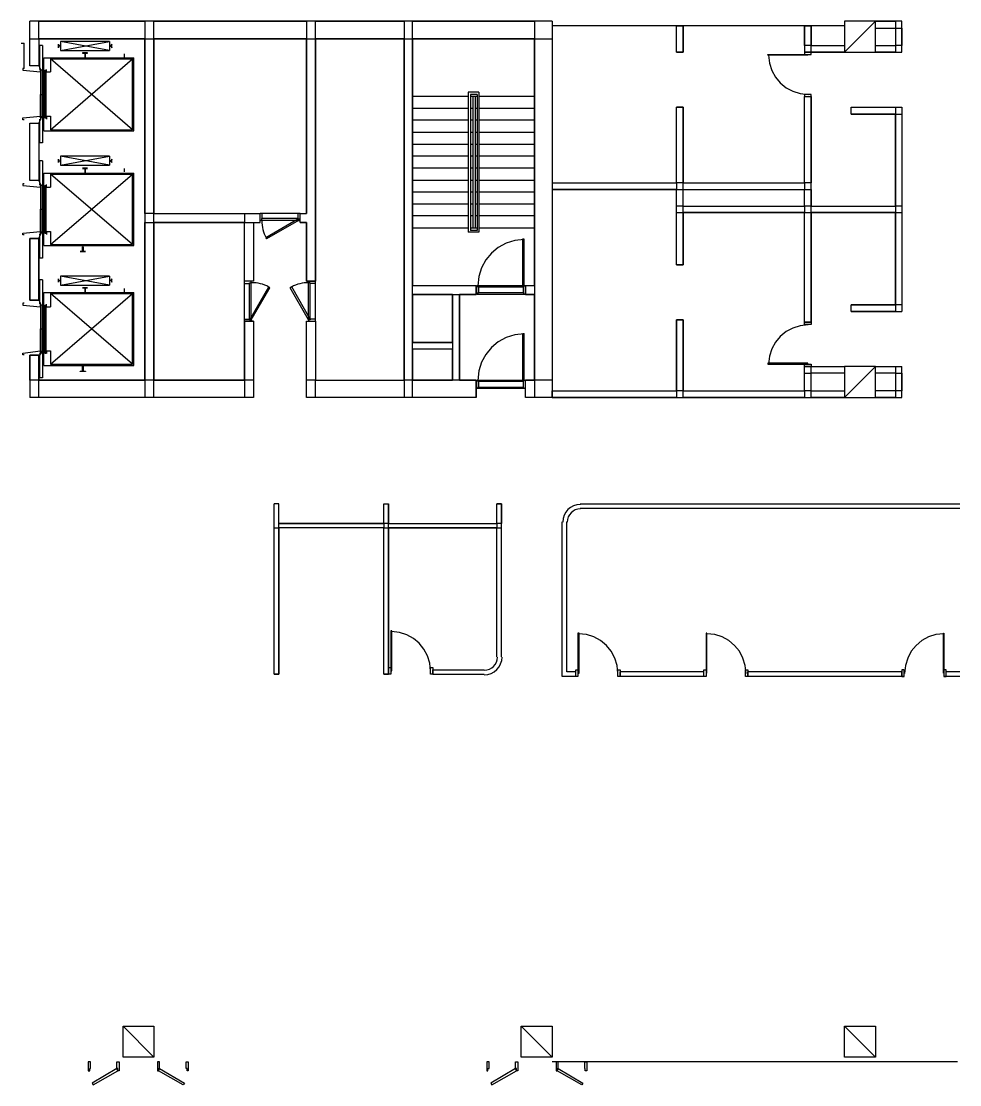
# Model space of a CAD drawing. Header units: millimetres. Extents: x -1062 to 473405, y -148599 to 38948.
# Drawn here: x 238830 to 260016, y -98599 to -74580 of the extents above; entities that cross this region are included whole.
import ezdxf

# ---------------------------------------------------------------- set-up
doc = ezdxf.new("R2010")
doc.units = ezdxf.units.MM
for name, color, linetype in [('COLUMN', 1, 'Continuous'), ('CORE_REF', 8, 'Continuous'), ('DOOR', 3, 'Continuous'), ('WALL', 7, 'Continuous'), ('WINDOW', 4, 'Continuous')]:
    doc.layers.add(name, color=color, linetype=linetype)

msp = doc.modelspace()

# ---------------------------------------------------------------- linework, layer by layer
at = {"layer": 'COLUMN'}
for p, q in [((257413.4, -75279), (258111.6, -74580.5)), ((258111.6, -74580.5), (257413.4, -74580.5)), ((257413.4, -74580.5), (257413.4, -75279)), ((258111.6, -75279), (258111.6, -74580.5)), ((257413.4, -75279), (258111.6, -75279)), ((257413.4, -83077.6), (258111.6, -82379.1)), ((258111.6, -82379.1), (257413.4, -82379.1)), ((257413.4, -82379.1), (257413.4, -83077.6)), ((258111.6, -83077.6), (258111.6, -82379.1)), ((257413.4, -83077.6), (258111.6, -83077.6)), ((241826.2, -97976.3), (241128, -97277.7)), ((241128, -97277.7), (241826.2, -97277.7)), ((241128, -97976.3), (241128, -97277.7)), ((241826.2, -97277.7), (241826.2, -97976.3)), ((250813, -97976.3), (250114.8, -97277.7)), ((250114.8, -97277.7), (250813, -97277.7)), ((250114.8, -97976.3), (250114.8, -97277.7)), ((250813, -97277.7), (250813, -97976.3)), ((258111.6, -97976.3), (257413.4, -97277.7)), ((257413.4, -97277.7), (258111.6, -97277.7)), ((257413.4, -97976.3), (257413.4, -97277.7)), ((258111.6, -97277.7), (258111.6, -97976.3)), ((241826.2, -97976.3), (241128, -97976.3)), ((250813, -97976.3), (250114.8, -97976.3)), ((258111.6, -97976.3), (257413.4, -97976.3))]:
    msp.add_line(p, q, dxfattribs=at)
at = {"layer": 'CORE_REF'}
for p, q in [((239312.9, -75126.6), (239224, -75126.6)), ((239249.4, -75634.7), (239249.4, -75126.6)), ((239312.9, -75126.6), (239312.9, -77323.9)), ((239668.3, -75177.4), (239668.3, -75101.2)), ((239668.3, -75101.2), (239668.3, -75126.6)), ((239668.3, -75126.6), (239693.7, -75126.6)), ((239693.7, -75139.3), (239668.3, -75139.3)), ((239668.3, -75139.3), (239668.3, -75177.4)), ((239693.7, -75126.6), (239719.1, -75126.6)), ((239719.1, -75139.3), (239693.7, -75139.3)), ((239719.1, -75240.9), (240823.4, -75037.7)), ((240823.4, -75037.7), (239719.1, -75037.7)), ((239719.1, -75037.7), (239719.1, -75240.9)), ((240823.4, -75240.9), (239719.1, -75037.7)), ((239719.1, -75126.6), (239719.1, -75139.3)), ((240823.4, -75037.7), (240823.4, -75240.9)), ((240848.8, -75126.6), (240823.4, -75126.6)), ((240823.4, -75126.6), (240823.4, -75139.3)), ((240823.4, -75139.3), (240848.8, -75139.3)), ((240861.5, -75126.6), (240848.8, -75126.6)), ((240848.8, -75139.3), (240861.5, -75139.3)), ((240874.2, -75101.2), (240861.5, -75126.6)), ((240861.5, -75139.3), (240874.2, -75177.4)), ((240874.2, -75177.4), (240874.2, -75101.2)), ((239338.3, -75406.1), (241369.2, -75406.1)), ((239338.3, -77057.2), (239338.3, -75406.1)), ((239719.1, -75240.9), (240823.4, -75240.9)), ((240328.3, -75291.7), (240214.1, -75291.7)), ((240214.1, -75291.7), (240214.1, -75304.4)), ((240214.1, -75304.4), (240264.9, -75304.4)), ((240264.9, -75304.4), (240264.9, -75342.5)), ((240264.9, -75342.5), (240264.9, -75406.1)), ((240264.9, -75406.1), (240277.6, -75406.1)), ((240277.6, -75342.5), (240277.6, -75304.4)), ((240277.6, -75304.4), (240328.3, -75304.4)), ((240277.6, -75406.1), (240277.6, -75342.5)), ((240328.3, -75304.4), (240328.3, -75291.7)), ((241153.4, -75317.1), (241153.4, -75393.3)), ((241369.2, -77057.2), (241369.2, -75406.1)), ((238894, -75647.4), (238868.6, -75647.4)), ((238868.6, -75647.4), (238868.6, -75685.5)), ((239224, -75583.9), (239262.1, -75660.1)), ((239490.6, -75431.5), (241343.8, -75431.5)), ((239490.6, -75431.5), (239490.6, -75723.6)), ((239490.6, -77031.8), (241343.8, -75431.5)), ((241343.8, -77031.8), (239490.6, -75431.5)), ((241343.8, -77031.8), (241343.8, -75431.5)), ((238868.6, -75685.5), (239262.1, -75723.6)), ((239262.1, -75660.1), (239236.7, -75660.1)), ((239262.1, -75723.6), (239262.1, -75660.1)), ((239262.1, -75685.5), (239262.1, -76231.6)), ((239300.2, -75685.5), (239262.1, -75685.5)), ((239300.2, -75685.5), (239300.2, -76231.6)), ((239363.7, -76231.6), (239363.7, -75685.5)), ((239363.7, -75685.5), (239389, -75685.5)), ((239389, -76231.6), (239389, -75685.5)), ((239401.7, -75723.6), (239401.7, -75672.8)), ((239401.7, -75723.6), (239490.6, -75723.6)), ((239262.1, -76765.1), (239262.1, -76231.6)), ((239262.1, -76231.6), (239300.2, -76231.6)), ((239300.2, -76765.1), (239300.2, -76231.6)), ((239363.7, -76765.1), (239363.7, -76231.6)), ((239363.7, -76231.6), (239389, -76231.6)), ((239389, -76765.1), (239389, -76231.6)), ((248921.7, -76282.4), (247665, -76282.4)), ((249162.8, -76180.8), (248921.7, -76180.8)), ((248921.7, -76180.8), (248921.7, -79343.5)), ((249124.8, -76231.6), (248972.4, -76231.6)), ((248972.4, -76231.6), (248972.4, -79305.3)), ((249124.8, -76282.4), (248972.4, -76282.4)), ((249023.2, -76282.4), (249023.2, -79254.5)), ((249074, -76282.4), (249074, -79254.5)), ((249124.8, -76282.4), (249112.1, -76282.4)), ((249124.8, -76231.6), (249124.8, -79305.3)), ((249162.8, -76180.8), (249162.8, -79343.5)), ((250419.5, -76282.4), (249162.8, -76282.4)), ((248921.7, -76549.2), (247665, -76549.2)), ((249023.2, -76549.2), (248972.4, -76549.2)), ((249124.8, -76549.2), (249074, -76549.2)), ((250419.5, -76549.2), (249162.8, -76549.2)), ((238868.6, -76765.1), (239262.1, -76727)), ((238868.6, -76803.2), (238868.6, -76765.1)), ((238894, -76803.2), (238868.6, -76803.2)), ((239224, -76879.4), (239262.1, -76803.2)), ((239262.1, -76803.2), (239236.7, -76803.2)), ((239249.4, -77323.9), (239249.4, -76815.9)), ((239262.1, -76727), (239262.1, -76803.2)), ((239300.2, -76765.1), (239262.1, -76765.1)), ((239363.7, -76765.1), (239389, -76765.1)), ((239401.7, -76727), (239401.7, -76790.5)), ((239401.7, -76727), (239490.6, -76727)), ((239490.6, -76727), (239490.6, -77031.8)), ((248921.7, -76815.9), (247665, -76815.9)), ((249023.2, -76815.9), (248972.4, -76815.9)), ((249124.8, -76815.9), (249074, -76815.9)), ((250419.5, -76815.9), (249162.8, -76815.9)), ((239338.3, -77057.2), (241369.2, -77057.2)), ((239490.6, -77031.8), (241343.8, -77031.8)), ((248921.7, -77095.3), (247665, -77095.3)), ((249023.2, -77095.3), (248972.4, -77095.3)), ((249124.8, -77095.3), (249074, -77095.3)), ((250419.5, -77095.3), (249162.8, -77095.3)), ((239312.9, -77323.9), (239224, -77323.9)), ((248921.7, -77362.1), (247665, -77362.1)), ((249023.2, -77362.1), (248972.4, -77362.1)), ((249124.8, -77362.1), (249074, -77362.1)), ((250419.5, -77362.1), (249162.8, -77362.1)), ((239312.9, -77730.4), (239224, -77730.4)), ((239249.4, -78238.4), (239249.4, -77730.4)), ((239312.9, -77730.4), (239312.9, -79927.7)), ((239668.3, -77768.5), (239668.3, -77692.3)), ((239668.3, -77692.3), (239668.3, -77730.4)), ((239668.3, -77730.4), (239693.7, -77730.4)), ((239693.7, -77743.1), (239668.3, -77743.1)), ((239668.3, -77743.1), (239668.3, -77768.5)), ((239693.7, -77730.4), (239719.1, -77730.4)), ((239719.1, -77743.1), (239693.7, -77743.1)), ((239719.1, -77832), (240823.4, -77628.8)), ((240823.4, -77628.8), (239719.1, -77628.8)), ((239719.1, -77628.8), (239719.1, -77832)), ((240823.4, -77832), (239719.1, -77628.8)), ((239719.1, -77730.4), (239719.1, -77743.1)), ((240823.4, -77628.8), (240823.4, -77832)), ((240848.8, -77730.4), (240823.4, -77730.4)), ((240823.4, -77730.4), (240823.4, -77743.1)), ((240823.4, -77743.1), (240848.8, -77743.1)), ((240861.5, -77730.4), (240848.8, -77730.4)), ((240848.8, -77743.1), (240861.5, -77743.1)), ((240874.2, -77692.3), (240861.5, -77730.4)), ((240861.5, -77743.1), (240874.2, -77768.5)), ((240874.2, -77768.5), (240874.2, -77692.3)), ((248921.7, -77628.8), (247665, -77628.8)), ((249023.2, -77628.8), (248972.4, -77628.8)), ((249124.8, -77628.8), (249074, -77628.8)), ((250419.5, -77628.8), (249162.8, -77628.8)), ((239338.3, -78009.8), (241369.2, -78009.8)), ((239338.3, -79648.3), (239338.3, -78009.8)), ((239490.6, -78035.2), (241343.8, -78035.2)), ((239490.6, -78035.2), (239490.6, -78327.3)), ((239490.6, -79622.9), (241343.8, -78035.2)), ((241343.8, -79622.9), (239490.6, -78035.2)), ((239719.1, -77832), (240823.4, -77832)), ((240328.3, -77895.5), (240214.1, -77895.5)), ((240214.1, -77908.2), (240264.9, -77908.2)), ((240264.9, -77908.2), (240264.9, -77946.3)), ((240264.9, -77946.3), (240264.9, -78009.8)), ((240264.9, -78009.8), (240277.6, -78009.8)), ((240277.6, -77946.3), (240277.6, -77908.2)), ((240277.6, -77908.2), (240328.3, -77908.2)), ((240277.6, -78009.8), (240277.6, -77946.3)), ((241153.4, -77908.2), (241153.4, -77984.4)), ((241343.8, -79622.9), (241343.8, -78035.2)), ((241369.2, -79648.3), (241369.2, -78009.8)), ((248921.7, -77895.5), (247665, -77895.5)), ((249023.2, -77895.5), (248972.4, -77895.5)), ((249124.8, -77895.5), (249074, -77895.5)), ((250419.5, -77895.5), (249162.8, -77895.5)), ((238894, -78251.1), (238868.6, -78251.1)), ((238868.6, -78251.1), (238868.6, -78289.2)), ((238868.6, -78289.2), (239262.1, -78327.3)), ((239224, -78174.9), (239262.1, -78263.8)), ((239262.1, -78263.8), (239236.7, -78263.8)), ((239262.1, -78327.3), (239262.1, -78263.8)), ((239262.1, -78289.2), (239262.1, -78822.7)), ((239300.2, -78289.2), (239262.1, -78289.2)), ((239300.2, -78289.2), (239300.2, -78822.7)), ((239363.7, -78822.7), (239363.7, -78289.2)), ((239363.7, -78289.2), (239389, -78289.2)), ((239389, -78822.7), (239389, -78289.2)), ((239401.7, -78327.3), (239401.7, -78263.8)), ((248921.7, -78174.9), (247665, -78174.9)), ((249023.2, -78174.9), (248972.4, -78174.9)), ((249124.8, -78174.9), (249074, -78174.9)), ((250419.5, -78174.9), (249162.8, -78174.9)), ((239401.7, -78327.3), (239490.6, -78327.3)), ((248921.7, -78441.7), (247665, -78441.7)), ((249023.2, -78441.7), (248972.4, -78441.7)), ((249124.8, -78441.7), (249074, -78441.7)), ((250419.5, -78441.7), (249162.8, -78441.7)), ((248921.7, -78708.4), (247665, -78708.4)), ((249023.2, -78708.4), (248972.4, -78708.4)), ((249124.8, -78708.4), (249074, -78708.4)), ((250419.5, -78708.4), (249162.8, -78708.4)), ((239262.1, -79368.9), (239262.1, -78822.7)), ((239262.1, -78822.7), (239300.2, -78822.7)), ((239300.2, -79368.9), (239300.2, -78822.7)), ((239389, -78822.7), (239363.7, -78822.7)), ((239363.7, -79368.9), (239363.7, -78835.4)), ((239389, -78835.4), (239363.7, -78835.4)), ((239389, -79368.9), (239389, -78835.4)), ((248921.7, -78975.1), (247665, -78975.1)), ((249023.2, -78975.1), (248972.4, -78975.1)), ((249124.8, -78975.1), (249074, -78975.1)), ((250419.5, -78975.1), (249162.8, -78975.1)), ((248921.7, -79254.5), (247665, -79254.5)), ((249023.2, -79254.5), (248972.4, -79254.5)), ((249124.8, -79254.5), (249023.2, -79254.5)), ((249124.8, -79254.5), (249112.1, -79254.5)), ((250419.5, -79254.5), (249162.8, -79254.5)), ((238868.6, -79368.9), (239262.1, -79330.8)), ((238868.6, -79407), (238868.6, -79368.9)), ((238894, -79407), (238868.6, -79407)), ((239224, -79483.2), (239262.1, -79394.3)), ((239262.1, -79394.3), (239236.7, -79394.3)), ((239249.4, -79927.7), (239249.4, -79419.7)), ((239262.1, -79330.8), (239262.1, -79394.3)), ((239300.2, -79368.9), (239262.1, -79368.9)), ((239363.7, -79368.9), (239389, -79368.9)), ((239401.7, -79330.8), (239401.7, -79394.3)), ((239401.7, -79330.8), (239490.6, -79330.8)), ((239490.6, -79330.8), (239490.6, -79622.9)), ((249162.8, -79343.5), (248921.7, -79343.5)), ((249124.8, -79305.3), (248972.4, -79305.3)), ((239338.3, -79648.3), (241369.2, -79648.3)), ((239490.6, -79622.9), (241343.8, -79622.9)), ((240214.1, -79737.2), (240214.1, -79673.7)), ((240214.1, -79673.7), (240226.8, -79673.7)), ((240214.1, -79775.3), (240214.1, -79737.2)), ((240226.8, -79673.7), (240226.8, -79737.2)), ((240226.8, -79737.2), (240226.8, -79775.3)), ((239312.9, -79927.7), (239224, -79927.7)), ((240163.3, -79775.3), (240214.1, -79775.3)), ((240277.6, -79788), (240163.3, -79788)), ((240226.8, -79775.3), (240277.6, -79775.3)), ((239312.9, -80423.1), (239224, -80423.1)), ((239249.4, -80943.8), (239249.4, -80423.1)), ((239312.9, -80423.1), (239312.9, -82633.1)), ((239668.3, -80473.9), (239668.3, -80397.7)), ((239668.3, -80397.7), (239668.3, -80423.1)), ((239668.3, -80423.1), (239668.3, -80435.8)), ((239668.3, -80435.8), (239693.7, -80435.8)), ((239668.3, -80435.8), (239668.3, -80473.9)), ((239693.7, -80435.8), (239719.1, -80435.8)), ((239719.1, -80537.4), (240823.4, -80334.2)), ((240823.4, -80334.2), (239719.1, -80334.2)), ((239719.1, -80334.2), (239719.1, -80537.4)), ((240823.4, -80537.4), (239719.1, -80334.2)), ((240823.4, -80334.2), (240823.4, -80537.4)), ((240848.8, -80435.8), (240823.4, -80435.8)), ((240861.5, -80435.8), (240848.8, -80435.8)), ((240874.2, -80397.7), (240861.5, -80423.1)), ((240861.5, -80423.1), (240861.5, -80435.8)), ((240861.5, -80435.8), (240874.2, -80473.9)), ((240874.2, -80473.9), (240874.2, -80397.7)), ((239719.1, -80537.4), (240823.4, -80537.4)), ((240214.1, -80600.9), (240264.9, -80600.9)), ((240328.3, -80600.9), (240214.1, -80600.9)), ((240264.9, -80600.9), (240264.9, -80613.6)), ((240264.9, -80613.6), (240264.9, -80639)), ((240264.9, -80639), (240264.9, -80651.7)), ((240264.9, -80651.7), (240264.9, -80702.5)), ((240277.6, -80613.6), (240277.6, -80600.9)), ((240277.6, -80600.9), (240328.3, -80600.9)), ((240277.6, -80639), (240277.6, -80613.6)), ((240277.6, -80651.7), (240277.6, -80639)), ((240277.6, -80702.5), (240277.6, -80651.7)), ((241153.4, -80613.6), (241153.4, -80689.8)), ((239224, -80880.3), (239262.1, -80956.5)), ((239338.3, -80702.5), (241369.2, -80702.5)), ((239338.3, -82353.7), (239338.3, -80702.5)), ((239490.6, -80727.9), (241343.8, -80727.9)), ((239490.6, -80727.9), (239490.6, -81032.7)), ((239490.6, -82328.3), (241343.8, -80727.9)), ((241343.8, -82328.3), (239490.6, -80727.9)), ((240264.9, -80702.5), (240264.9, -80715.2)), ((240264.9, -80715.2), (240277.6, -80715.2)), ((240277.6, -80715.2), (240277.6, -80702.5)), ((241343.8, -82328.3), (241343.8, -80727.9)), ((241369.2, -82353.7), (241369.2, -80702.5)), ((238894, -80943.8), (238868.6, -80943.8)), ((238868.6, -80943.8), (238868.6, -80994.6)), ((238868.6, -80994.6), (239262.1, -81032.7)), ((239262.1, -80956.5), (239236.7, -80956.5)), ((239262.1, -81032.7), (239262.1, -80956.5)), ((239262.1, -80994.6), (239262.1, -81528.1)), ((239300.2, -80994.6), (239262.1, -80994.6)), ((239300.2, -80994.6), (239300.2, -81528.1)), ((239363.7, -81528.1), (239363.7, -80994.6)), ((239363.7, -80994.6), (239389, -80994.6)), ((239389, -81528.1), (239389, -80994.6)), ((239401.7, -81032.7), (239401.7, -80969.2)), ((239401.7, -81032.7), (239490.6, -81032.7)), ((239262.1, -82074.2), (239262.1, -81528.1)), ((239262.1, -81528.1), (239300.2, -81528.1)), ((239300.2, -82074.2), (239300.2, -81528.1)), ((239363.7, -82074.2), (239363.7, -81528.1)), ((239363.7, -81528.1), (239389, -81528.1)), ((239389, -82074.2), (239389, -81528.1)), ((238868.6, -82074.2), (239262.1, -82023.4)), ((238868.6, -82112.3), (238868.6, -82074.2)), ((238894, -82112.3), (238868.6, -82112.3)), ((239224, -82175.8), (239262.1, -82099.6)), ((239262.1, -82099.6), (239236.7, -82099.6)), ((239249.4, -82633.1), (239249.4, -82125)), ((239262.1, -82023.4), (239262.1, -82099.6)), ((239300.2, -82074.2), (239262.1, -82074.2)), ((239363.7, -82074.2), (239389, -82074.2)), ((239401.7, -82023.4), (239401.7, -82086.9)), ((239401.7, -82023.4), (239490.6, -82023.4)), ((239490.6, -82023.4), (239490.6, -82328.3)), ((239338.3, -82353.7), (241369.2, -82353.7)), ((239490.6, -82328.3), (241343.8, -82328.3)), ((240214.1, -82442.6), (240214.1, -82379.1)), ((240214.1, -82379.1), (240226.8, -82379.1)), ((240226.8, -82379.1), (240226.8, -82442.6)), ((240163.3, -82480.7), (240214.1, -82480.7)), ((240163.3, -82493.4), (240163.3, -82480.7)), ((240277.6, -82493.4), (240163.3, -82493.4)), ((240214.1, -82468), (240214.1, -82442.6)), ((240214.1, -82480.7), (240214.1, -82468)), ((240226.8, -82442.6), (240226.8, -82468)), ((240226.8, -82468), (240226.8, -82480.7)), ((240226.8, -82480.7), (240277.6, -82480.7)), ((240277.6, -82480.7), (240277.6, -82493.4)), ((239312.9, -82633.1), (239224, -82633.1))]:
    msp.add_line(p, q, dxfattribs=at)
at = {"layer": 'DOOR'}
for p, q in [((255687.2, -75342.5), (255687.2, -75329.8)), ((255687.2, -75329.8), (256588.4, -75329.8)), ((256588.4, -75342.5), (255687.2, -75342.5)), ((255699.9, -75346.1), (255719.8, -75525)), ((256664.5, -75279), (256512.2, -75279)), ((256512.2, -75279), (256512.2, -75329.8)), ((256512.2, -75329.8), (256664.5, -75329.8)), ((256588.4, -75329.8), (256588.4, -75342.5)), ((256664.5, -75329.8), (256664.5, -75279)), ((255719.8, -75525), (255773, -75691.4)), ((255773, -75691.4), (255856.1, -75841.9)), ((255856.1, -75841.9), (255965.4, -75972.8)), ((255965.4, -75972.8), (256097.5, -76080.8)), ((256097.5, -76080.8), (256248.8, -76162.3)), ((256248.8, -76162.3), (256415.7, -76213.7)), ((256415.7, -76213.7), (256594.7, -76231.6)), ((256664.5, -76231.6), (256512.2, -76231.6)), ((256512.2, -76231.6), (256512.2, -76282.4)), ((256664.5, -76282.4), (256664.5, -76231.6)), ((244225.2, -79076.7), (244225.2, -78924.3)), ((244263.2, -78924.3), (244225.2, -78924.3)), ((245075.6, -78924.3), (244263.2, -78924.3)), ((244263.2, -78924.3), (244263.2, -79038.6)), ((245126.4, -78924.3), (245075.6, -78924.3)), ((245075.6, -78924.3), (245075.6, -79038.6)), ((245126.4, -79076.7), (245126.4, -78924.3)), ((244250.6, -79076.7), (244225.2, -79076.7)), ((244263.2, -79038.6), (244250.6, -79038.6)), ((244250.6, -79038.6), (244250.6, -79076.7)), ((245075.6, -79038.6), (244250.6, -79038.6)), ((245088.3, -79076.7), (244250.6, -79076.7)), ((244263.6, -79084.3), (244263.7, -79135.3)), ((244263.7, -79135.3), (244267.3, -79186)), ((244267.3, -79186), (244274.3, -79236.1)), ((244274.3, -79236.1), (244284.7, -79285.7)), ((245075.6, -79051.3), (244352.1, -79470.5)), ((245088.3, -79076.7), (244364.8, -79495.9)), ((245075.6, -79038.6), (245088.3, -79038.6)), ((245088.3, -79076.7), (245075.6, -79051.3)), ((245088.3, -79038.6), (245088.3, -79076.7)), ((245088.3, -79076.7), (245126.4, -79076.7)), ((244284.7, -79285.7), (244298.4, -79334.4)), ((244298.4, -79334.4), (244315.4, -79382.1)), ((244315.4, -79382.1), (244335.7, -79428.6)), ((244335.7, -79428.6), (244359.2, -79473.8)), ((244352.1, -79470.5), (244364.8, -79495.9)), ((250152.9, -80550.1), (250152.9, -79495.9)), ((250152.9, -79495.9), (250178.3, -79495.9)), ((250178.3, -79495.9), (250178.3, -80550.1)), ((249599.1, -79687.5), (249444.2, -79815.5)), ((249777, -79590.9), (249599.1, -79687.5)), ((249973.6, -79529.9), (249777, -79590.9)), ((250184.6, -79508.6), (249973.6, -79529.9)), ((249316.3, -79970.6), (249219.7, -80148.6)), ((249444.2, -79815.5), (249316.3, -79970.6)), ((249219.7, -80148.6), (249158.7, -80345.2)), ((244022.1, -80448.5), (243869.8, -80448.5)), ((243869.8, -80499.3), (243869.8, -80448.5)), ((244022.1, -80486.6), (244022.1, -80448.5)), ((245316.8, -80486.6), (245316.8, -80448.5)), ((245316.8, -80448.5), (245469.1, -80448.5)), ((245469.1, -80499.3), (245469.1, -80448.5)), ((249158.7, -80345.2), (249137.5, -80556.4)), ((243869.8, -81312.2), (243869.8, -80499.3)), ((243869.8, -80499.3), (243984, -80499.3)), ((243984, -80499.3), (243984, -80486.6)), ((243984, -80486.6), (244022.1, -80486.6)), ((243984, -81312.2), (243984, -80486.6)), ((243996.7, -81312.2), (244415.6, -80575.5)), ((244022.1, -81324.9), (244022.1, -80486.6)), ((244022.1, -81324.9), (244441, -80600.9)), ((244080.6, -80487.1), (244029.7, -80487)), ((244131.2, -80490.6), (244080.6, -80487.1)), ((244181.4, -80497.6), (244131.2, -80490.6)), ((244230.9, -80508), (244181.4, -80497.6)), ((244279.6, -80521.7), (244230.9, -80508)), ((244327.2, -80538.8), (244279.6, -80521.7)), ((244373.8, -80559.1), (244327.2, -80538.8)), ((244418.9, -80582.6), (244373.8, -80559.1)), ((244415.6, -80575.5), (244441, -80600.9)), ((244936, -80575.5), (244897.9, -80600.9)), ((245316.8, -81324.9), (244897.9, -80600.9)), ((244977.8, -80559.1), (244932.6, -80582.6)), ((245354.9, -81312.2), (244936, -80575.5)), ((245024.3, -80538.8), (244977.8, -80559.1)), ((245072, -80521.7), (245024.3, -80538.8)), ((245120.7, -80508), (245072, -80521.7)), ((245170.2, -80497.6), (245120.7, -80508)), ((245220.3, -80490.6), (245170.2, -80497.6)), ((245271, -80487.1), (245220.3, -80490.6)), ((245321.9, -80487), (245271, -80487.1)), ((245354.9, -80486.6), (245316.8, -80486.6)), ((245316.8, -81324.9), (245316.8, -80486.6)), ((245354.9, -80499.3), (245354.9, -80486.6)), ((245354.9, -81312.2), (245354.9, -80486.6)), ((245469.1, -80499.3), (245354.9, -80499.3)), ((245469.1, -81312.2), (245469.1, -80499.3)), ((249112.1, -80753.3), (249112.1, -80550.1)), ((249112.1, -80550.1), (249137.5, -80550.1)), ((249137.5, -80550.1), (249137.5, -80575.5)), ((249137.5, -80550.1), (250152.9, -80550.1)), ((249137.5, -80575.5), (249150.1, -80575.5)), ((249150.1, -80575.5), (249150.1, -80715.2)), ((249150.1, -80575.5), (250165.6, -80575.5)), ((250178.3, -80550.1), (250152.9, -80550.1)), ((250165.6, -80715.2), (250165.6, -80575.5)), ((250165.6, -80575.5), (250178.3, -80575.5)), ((250178.3, -80575.5), (250178.3, -80550.1)), ((250178.3, -80550.1), (250203.7, -80550.1)), ((250203.7, -80550.1), (250203.7, -80753.3)), ((249137.5, -80753.3), (249112.1, -80753.3)), ((249137.5, -80715.2), (249137.5, -80753.3)), ((249150.1, -80715.2), (249137.5, -80715.2)), ((250178.3, -80753.3), (249137.5, -80753.3)), ((250165.6, -80715.2), (249150.1, -80715.2)), ((250178.3, -80715.2), (250165.6, -80715.2)), ((250178.3, -80753.3), (250178.3, -80715.2)), ((250203.7, -80753.3), (250178.3, -80753.3)), ((243869.8, -81350.3), (243869.8, -81312.2)), ((243869.8, -81312.2), (243984, -81312.2)), ((244022.1, -81350.3), (243869.8, -81350.3)), ((243984, -81312.2), (243984, -81324.9)), ((243984, -81324.9), (244022.1, -81324.9)), ((244022.1, -81324.9), (243996.7, -81312.2)), ((244022.1, -81324.9), (244022.1, -81350.3)), ((245316.8, -81324.9), (245354.9, -81312.2)), ((245354.9, -81324.9), (245316.8, -81324.9)), ((245316.8, -81324.9), (245316.8, -81350.3)), ((245316.8, -81350.3), (245469.1, -81350.3)), ((245469.1, -81312.2), (245354.9, -81312.2)), ((245354.9, -81312.2), (245354.9, -81324.9)), ((245469.1, -81350.3), (245469.1, -81312.2)), ((256512.2, -81426.5), (256512.2, -81375.7)), ((256664.5, -81375.7), (256664.5, -81426.5)), ((250184.6, -81642.4), (249973.6, -81663.7)), ((250152.9, -82683.9), (250152.9, -81629.7)), ((250152.9, -81629.7), (250178.3, -81629.7)), ((250178.3, -81629.7), (250178.3, -82683.9)), ((256097.5, -81590), (255965.4, -81698)), ((256248.8, -81508.5), (256097.5, -81590)), ((256415.7, -81457.1), (256248.8, -81508.5)), ((256594.7, -81439.2), (256415.7, -81457.1)), ((256664.5, -81426.5), (256512.2, -81426.5)), ((249599.1, -81821.3), (249444.2, -81949.3)), ((249777, -81724.7), (249599.1, -81821.3)), ((249973.6, -81663.7), (249777, -81724.7)), ((255856.1, -81828.9), (255773, -81979.4)), ((255965.4, -81698), (255856.1, -81828.9)), ((249316.3, -82104.4), (249219.7, -82282.4)), ((249444.2, -81949.3), (249316.3, -82104.4)), ((255773, -81979.4), (255719.8, -82145.8)), ((249219.7, -82282.4), (249158.7, -82479.1)), ((256588.4, -82302.9), (255687.2, -82302.9)), ((255687.2, -82302.9), (255687.2, -82328.3)), ((255687.2, -82328.3), (256588.4, -82328.3)), ((255719.8, -82145.8), (255699.9, -82324.7)), ((256512.2, -82379.1), (256512.2, -82328.3)), ((256512.2, -82328.3), (256664.5, -82328.3)), ((256664.5, -82379.1), (256512.2, -82379.1)), ((256588.4, -82328.3), (256588.4, -82302.9)), ((256664.5, -82328.3), (256664.5, -82379.1)), ((249158.7, -82479.1), (249137.5, -82690.2)), ((249112.1, -82874.4), (249112.1, -82683.9)), ((249112.1, -82683.9), (249137.5, -82683.9)), ((249137.5, -82683.9), (249137.5, -82709.3)), ((249137.5, -82683.9), (250152.9, -82683.9)), ((249137.5, -82709.3), (249150.1, -82709.3)), ((249137.5, -82849), (249137.5, -82874.4)), ((249150.1, -82849), (249137.5, -82849)), ((249150.1, -82709.3), (249150.1, -82849)), ((249150.1, -82709.3), (250165.6, -82709.3)), ((250165.6, -82849), (249150.1, -82849)), ((250178.3, -82683.9), (250152.9, -82683.9)), ((250165.6, -82849), (250165.6, -82709.3)), ((250165.6, -82709.3), (250178.3, -82709.3)), ((250178.3, -82849), (250165.6, -82849)), ((250178.3, -82709.3), (250178.3, -82683.9)), ((250178.3, -82683.9), (250203.7, -82683.9)), ((250178.3, -82874.4), (250178.3, -82849)), ((250203.7, -82683.9), (250203.7, -82874.4)), ((249137.5, -82874.4), (249112.1, -82874.4)), ((250178.3, -82874.4), (249137.5, -82874.4)), ((250203.7, -82874.4), (250178.3, -82874.4)), ((247195.4, -88348.7), (247170, -88348.7)), ((247170, -88348.7), (247170, -89250.5)), ((247365, -88381.3), (247186.2, -88361.4)), ((247195.4, -89250.5), (247195.4, -88348.7)), ((247531.4, -88434.6), (247365, -88381.3)), ((247681.7, -88517.7), (247531.4, -88434.6)), ((247812.6, -88627.1), (247681.7, -88517.7)), ((251422.2, -88399.5), (251396.8, -88399.5)), ((251396.8, -88399.5), (251396.8, -89301.3)), ((251591.9, -88432.1), (251413.1, -88412.2)), ((251422.2, -89301.3), (251422.2, -88399.5)), ((251758.2, -88485.4), (251591.9, -88432.1)), ((251908.6, -88568.5), (251758.2, -88485.4)), ((252039.4, -88677.9), (251908.6, -88568.5)), ((254303.6, -88399.5), (254290.9, -88399.5)), ((254290.9, -88399.5), (254290.9, -89301.3)), ((254303.6, -89301.3), (254303.6, -88399.5)), ((254485.9, -88432.1), (254307.1, -88412.2)), ((254652.3, -88485.4), (254485.9, -88432.1)), ((254802.6, -88568.5), (254652.3, -88485.4)), ((254933.5, -88677.9), (254802.6, -88568.5)), ((259161.1, -88568.5), (259030.2, -88677.9)), ((259311.5, -88485.4), (259161.1, -88568.5)), ((259477.8, -88432.1), (259311.5, -88485.4)), ((259656.6, -88412.2), (259477.8, -88432.1)), ((259647.4, -89301.3), (259647.4, -88399.5)), ((259647.4, -88399.5), (259660.1, -88399.5)), ((259660.1, -88399.5), (259660.1, -89301.3)), ((247920.5, -88759.3), (247812.6, -88627.1)), ((248001.9, -88910.7), (247920.5, -88759.3)), ((252147.3, -88810.1), (252039.4, -88677.9)), ((252228.7, -88961.5), (252147.3, -88810.1)), ((255041.4, -88810.1), (254933.5, -88677.9)), ((255122.8, -88961.5), (255041.4, -88810.1)), ((258922.3, -88810.1), (258840.9, -88961.5)), ((259030.2, -88677.9), (258922.3, -88810.1)), ((248053.3, -89077.7), (248001.9, -88910.7)), ((248071.2, -89256.8), (248053.3, -89077.7)), ((252280.1, -89128.5), (252228.7, -88961.5)), ((255174.2, -89128.5), (255122.8, -88961.5)), ((258840.9, -88961.5), (258789.5, -89128.5)), ((247119.2, -89326.7), (247119.2, -89174.3)), ((247119.2, -89174.3), (247170, -89174.3)), ((247170, -89326.7), (247119.2, -89326.7)), ((247170, -89174.3), (247170, -89326.7)), ((247170, -89250.5), (247195.4, -89250.5)), ((248071.2, -89326.7), (248071.2, -89174.3)), ((248071.2, -89174.3), (248122, -89174.3)), ((248122, -89326.7), (248071.2, -89326.7)), ((248122, -89174.3), (248122, -89326.7)), ((251346.1, -89377.5), (251346.1, -89225.1)), ((251346.1, -89225.1), (251396.8, -89225.1)), ((251396.8, -89225.1), (251396.8, -89377.5)), ((251396.8, -89301.3), (251422.2, -89301.3)), ((252298.1, -89307.6), (252280.1, -89128.5)), ((252298.1, -89377.5), (252298.1, -89225.1)), ((252298.1, -89225.1), (252348.8, -89225.1)), ((252348.8, -89225.1), (252348.8, -89377.5)), ((254240.1, -89377.5), (254240.1, -89225.1)), ((254240.1, -89225.1), (254290.9, -89225.1)), ((254290.9, -89225.1), (254290.9, -89377.5)), ((254290.9, -89301.3), (254303.6, -89301.3)), ((255192.1, -89307.6), (255174.2, -89128.5)), ((255179.4, -89377.5), (255179.4, -89225.1)), ((255179.4, -89225.1), (255230.2, -89225.1)), ((255230.2, -89225.1), (255230.2, -89377.5)), ((258758.9, -89225.1), (258708.1, -89225.1)), ((258708.1, -89225.1), (258708.1, -89377.5)), ((258758.9, -89377.5), (258758.9, -89225.1)), ((258789.5, -89128.5), (258771.6, -89307.6)), ((259660.1, -89301.3), (259647.4, -89301.3)), ((259710.9, -89225.1), (259660.1, -89225.1)), ((259660.1, -89225.1), (259660.1, -89377.5)), ((259710.9, -89377.5), (259710.9, -89225.1)), ((251396.8, -89377.5), (251346.1, -89377.5)), ((252348.8, -89377.5), (252298.1, -89377.5)), ((254290.9, -89377.5), (254240.1, -89377.5)), ((255230.2, -89377.5), (255179.4, -89377.5)), ((258708.1, -89377.5), (258758.9, -89377.5)), ((259660.1, -89377.5), (259710.9, -89377.5))]:
    msp.add_line(p, q, dxfattribs=at)
at = {"layer": 'WALL'}
for p, q in [((250813, -74580.5), (239020.9, -74580.5)), ((239020.9, -75583.9), (239020.9, -74580.5)), ((250813, -74580.5), (250813, -83077.6)), ((257413.4, -74682.1), (250813, -74682.1)), ((253618.2, -75279), (253618.2, -74682.1)), ((253770.5, -75279), (253770.5, -74682.1)), ((256512.2, -74682.1), (256512.2, -75279)), ((256664.5, -75126.6), (256664.5, -74682.1)), ((258708.1, -74580.5), (258111.6, -74580.5)), ((258708.1, -75279), (258708.1, -74580.5)), ((258111.6, -74732.9), (258568.5, -74732.9)), ((258568.5, -74732.9), (258568.5, -75126.6)), ((238830.5, -75075.8), (238894, -75075.8)), ((238894, -75647.4), (238894, -75075.8)), ((239224, -74974.2), (241623.1, -74974.2)), ((239224, -74974.2), (239224, -75583.9)), ((241623.1, -74974.2), (241623.1, -82683.9)), ((241826.2, -74974.2), (245266, -74974.2)), ((241826.2, -78924.3), (241826.2, -74974.2)), ((245266, -74974.2), (245266, -78924.3)), ((245469.1, -74974.2), (247474.6, -74974.2)), ((245469.1, -80448.5), (245469.1, -74974.2)), ((247474.6, -74974.2), (247474.6, -82683.9)), ((247665, -74974.2), (250419.5, -74974.2)), ((247665, -80550.1), (247665, -74974.2)), ((250419.5, -74974.2), (250419.5, -82683.9)), ((256664.5, -75126.6), (257413.4, -75126.6)), ((258111.6, -75126.6), (258568.5, -75126.6)), ((253618.2, -75279), (253770.5, -75279)), ((256512.2, -75279), (257413.4, -75279)), ((258111.6, -75279), (258708.1, -75279)), ((239224, -75583.9), (239020.9, -75583.9)), ((256512.2, -78225.7), (256512.2, -76282.4)), ((256512.2, -76282.4), (256664.5, -76282.4)), ((256664.5, -78759.2), (256664.5, -76282.4)), ((253618.2, -78225.7), (253618.2, -76523.8)), ((253770.5, -76523.8), (253618.2, -76523.8)), ((253770.5, -78225.7), (253770.5, -76523.8)), ((257565.8, -76523.8), (258708.1, -76523.8)), ((257565.8, -76676.2), (257565.8, -76523.8)), ((258708.1, -76523.8), (258708.1, -81134.3)), ((257565.8, -76676.2), (258568.5, -76676.2)), ((258568.5, -76676.2), (258568.5, -78759.2)), ((239020.9, -78174.9), (239020.9, -76879.4)), ((239020.9, -76879.4), (239224, -76879.4)), ((239224, -76879.4), (239224, -78174.9)), ((239224, -78174.9), (239020.9, -78174.9)), ((250813, -78225.7), (253618.2, -78225.7)), ((253770.5, -78225.7), (256512.2, -78225.7)), ((250813, -78378.2), (253618.2, -78378.2)), ((253618.2, -80080.1), (253618.2, -78378.2)), ((253770.5, -78759.2), (253770.5, -78378.2)), ((253770.5, -78378.2), (256512.2, -78378.2)), ((256512.2, -78759.2), (256512.2, -78378.2)), ((253770.5, -78759.2), (256512.2, -78759.2)), ((256664.5, -78759.2), (258568.5, -78759.2)), ((241826.2, -78924.3), (244225.2, -78924.3)), ((244225.2, -79127.5), (244225.2, -78924.3)), ((245126.4, -78924.3), (245266, -78924.3)), ((245126.4, -79127.5), (245126.4, -78924.3)), ((253770.5, -80080.1), (253770.5, -78898.9)), ((253770.5, -78898.9), (256512.2, -78898.9)), ((256512.2, -81375.7), (256512.2, -78898.9)), ((256664.5, -78898.9), (258568.5, -78898.9)), ((256664.5, -81375.7), (256664.5, -78898.9)), ((258568.5, -78898.9), (258568.5, -80981.9)), ((241826.2, -82683.9), (241826.2, -79127.5)), ((241826.2, -79127.5), (243869.8, -79127.5)), ((243869.8, -80448.5), (243869.8, -79127.5)), ((244072.9, -79127.5), (244225.2, -79127.5)), ((244072.9, -79127.5), (244072.9, -80448.5)), ((245126.4, -79127.5), (245266, -79127.5)), ((245266, -79127.5), (245266, -80448.5)), ((239224, -79483.2), (239020.9, -79483.2)), ((239020.9, -79483.2), (239020.9, -80880.3)), ((239224, -80880.3), (239224, -79483.2)), ((253618.2, -80080.1), (253770.5, -80080.1)), ((244072.9, -80448.5), (243869.8, -80448.5)), ((245266, -80448.5), (245469.1, -80448.5)), ((247665, -82683.9), (247665, -80550.1)), ((247665, -80550.1), (249099.4, -80550.1)), ((249099.4, -80753.3), (249099.4, -80550.1)), ((250216.4, -80550.1), (250419.5, -80550.1)), ((250216.4, -80550.1), (250216.4, -80753.3)), ((250419.5, -80550.1), (250419.5, -82683.9)), ((239020.9, -80880.3), (239224, -80880.3)), ((247665, -80753.3), (249099.4, -80753.3)), ((248566.3, -80753.3), (248566.3, -82683.9)), ((248718.6, -80753.3), (248718.6, -82683.9)), ((250216.4, -80753.3), (250419.5, -80753.3)), ((258568.5, -80981.9), (257565.8, -80981.9)), ((257565.8, -81134.3), (257565.8, -80981.9)), ((257565.8, -81134.3), (258708.1, -81134.3)), ((244072.9, -81350.3), (243869.8, -81350.3)), ((243869.8, -81350.3), (243869.8, -82683.9)), ((244072.9, -81350.3), (244072.9, -83077.6)), ((245266, -83077.6), (245266, -81350.3)), ((245266, -81350.3), (245469.1, -81350.3)), ((245469.1, -81350.3), (245469.1, -82683.9)), ((253770.5, -81324.9), (253618.2, -81324.9)), ((253618.2, -81324.9), (253618.2, -82925.2)), ((253770.5, -82925.2), (253770.5, -81324.9)), ((256512.2, -81375.7), (256664.5, -81375.7)), ((248566.3, -81832.9), (247665, -81832.9)), ((239224, -82125), (239020.9, -82125)), ((239020.9, -82125), (239020.9, -83077.6)), ((239224, -82683.9), (239224, -82125)), ((248566.3, -81985.3), (247665, -81985.3)), ((256512.2, -82925.2), (256512.2, -82379.1)), ((256512.2, -82379.1), (257413.4, -82379.1)), ((258111.6, -82379.1), (258708.1, -82379.1)), ((258708.1, -83077.6), (258708.1, -82379.1)), ((256664.5, -82925.2), (256664.5, -82531.5)), ((257413.4, -82531.5), (256664.5, -82531.5)), ((258568.5, -82531.5), (258111.6, -82531.5)), ((258568.5, -82531.5), (258568.5, -82925.2)), ((241623.1, -82683.9), (239224, -82683.9)), ((241521.5, -82683.9), (241623.1, -82683.9)), ((243869.8, -82683.9), (241826.2, -82683.9)), ((245469.1, -82683.9), (247474.6, -82683.9)), ((249099.4, -82683.9), (247665, -82683.9)), ((249099.4, -83077.6), (249099.4, -82683.9)), ((250419.5, -82683.9), (250216.4, -82683.9)), ((250216.4, -83077.6), (250216.4, -82683.9)), ((244072.9, -83077.6), (239020.9, -83077.6)), ((249099.4, -83077.6), (245266, -83077.6)), ((250813, -83077.6), (250216.4, -83077.6)), ((250813, -82925.2), (253618.2, -82925.2)), ((250813, -83077.6), (257413.4, -83077.6)), ((253770.5, -82925.2), (256512.2, -82925.2)), ((256664.5, -82925.2), (257413.4, -82925.2)), ((258568.5, -82925.2), (258111.6, -82925.2)), ((258111.6, -83077.6), (258708.1, -83077.6)), ((244542.5, -89326.7), (244542.5, -85478.2)), ((244644, -85478.2), (244542.5, -85478.2)), ((244644, -85922.7), (244644, -85478.2)), ((247017.7, -85922.7), (247017.7, -85478.2)), ((247017.7, -85478.2), (247119.2, -85478.2)), ((247119.2, -85922.7), (247119.2, -85478.2)), ((249569, -85922.7), (249569, -85478.2)), ((249670.6, -85478.2), (249569, -85478.2)), ((249670.6, -86024.3), (249670.6, -85478.2)), ((247017.7, -85922.7), (244644, -85922.7)), ((247119.2, -85922.7), (249569, -85922.7)), ((244644, -89326.7), (244644, -86024.3)), ((247017.7, -86024.3), (244644, -86024.3)), ((247017.7, -89326.7), (247017.7, -86024.3)), ((247119.2, -89326.7), (247119.2, -86024.3)), ((247119.2, -86024.3), (249670.6, -86024.3)), ((244542.5, -89326.7), (244644, -89326.7)), ((247017.7, -89326.7), (247119.2, -89326.7))]:
    msp.add_line(p, q, dxfattribs=at)
for points in [[(241623.1, -74580.5), (241623.1, -74974.2), (239224, -74974.2), (239224, -74580.5), (241623.1, -74580.5)], [(245266, -74974.2), (241826.2, -74974.2), (241826.2, -74580.5), (245266, -74580.5), (245266, -74974.2)], [(247474.6, -74974.2), (245469.1, -74974.2), (245469.1, -74580.5), (247474.6, -74580.5), (247474.6, -74974.2)], [(250419.5, -74974.2), (247665, -74974.2), (247665, -74580.5), (250419.5, -74580.5), (250419.5, -74974.2)], [(253620, -75279), (253618.2, -75279), (253618.2, -74682.1), (253620, -74682.1), (253620, -74680), (253770, -74680), (253770, -74682.1), (253770.5, -74682.1), (253770.5, -75279), (253770, -75279), (253770, -75280), (253620, -75280), (253620, -75279)], [(256664.5, -75126.6), (256512.2, -75126.6), (256512.2, -74682.1), (256664.5, -74682.1), (256664.5, -75126.6)], [(258111.6, -74580.5), (258568.5, -74580.5), (258568.5, -74732.9), (258708.1, -74732.9), (258708.1, -75126.6), (258568.5, -75126.6), (258568.5, -75279), (258111.6, -75279), (258111.6, -75126.6), (258111.6, -74732.9), (258111.6, -74580.5)], [(239224, -74974.2), (239224, -75583.9), (239020.9, -75583.9), (239020.9, -74974.2), (239224, -74974.2)], [(241826.2, -74974.2), (241826.2, -78924.3), (241623.1, -78924.3), (241623.1, -74974.2), (241826.2, -74974.2)], [(245126.4, -78924.3), (245266, -78924.3), (245266, -74974.2), (245469.1, -74974.2), (245469.1, -78924.3), (245469.1, -79127.5), (245469.1, -80448.5), (245266, -80448.5), (245266, -79127.5), (245126.4, -79127.5), (245126.4, -78924.3)], [(247474.6, -80550.1), (247474.6, -74974.2), (247665, -74974.2), (247665, -80550), (249100, -80550), (249100, -80755), (248720, -80755), (248720, -82683.9), (249099.4, -82683.9), (249099.4, -83077.6), (247665, -83077.6), (247665, -82683.9), (247474.6, -82683.9), (247474.6, -80550.1)], [(250215, -80550), (250419.5, -80550), (250419.5, -74974.2), (250813, -74974.2), (250813, -78225.7), (253618.2, -78225.7), (253618.2, -78378.2), (250813, -78378.2), (250813, -80550.1), (250813, -82683.9), (250419.5, -82683.9), (250419.5, -80755), (250215, -80755), (250215, -80550)], [(257413.4, -75126.6), (257413.4, -75279), (256664.5, -75279), (256664.5, -75126.6), (257413.4, -75126.6)], [(256664.5, -76282.4), (256664.5, -78225.7), (256512.2, -78225.7), (256512.2, -76282.4), (256664.5, -76282.4)], [(253770.5, -78225.7), (253618.2, -78225.7), (253618.2, -76523.8), (253770.5, -76523.8), (253770.5, -78225.7)], [(258568.5, -76523.8), (258568.5, -76676.2), (257565.8, -76676.2), (257565.8, -76523.8), (258568.5, -76523.8)], [(258708.1, -78759.2), (258568.5, -78759.2), (258568.5, -76676.2), (258708.1, -76676.2), (258708.1, -78759.2)], [(239225, -76880), (239225, -78175), (239020, -78175), (239020, -76880), (239020.9, -76880), (239020.9, -76879.4), (239224, -76879.4), (239224, -76880), (239225, -76880)], [(253770.5, -78378.2), (253770.5, -78225.7), (256512.2, -78225.7), (256512.2, -78378.2), (256664.5, -78378.2), (256664.5, -78759.2), (256512.2, -78759.2), (256512.2, -78898.9), (253770.5, -78898.9), (253770.5, -78760), (253770, -78760), (253770, -78759.2), (253618.2, -78759.2), (253618.2, -78378.2), (253770.5, -78378.2)], [(258568.5, -78759.2), (258568.5, -78898.9), (256664.5, -78898.9), (256664.5, -78759.2), (258568.5, -78759.2)], [(243869.8, -78924.3), (243869.8, -79127.5), (241826.2, -79127.5), (241826.2, -78924.3), (243869.8, -78924.3)], [(253770.5, -80080.1), (253618.2, -80080.1), (253618.2, -78898.9), (253770.5, -78898.9), (253770.5, -80080.1)], [(256664.5, -78898.9), (256664.5, -81375.7), (256512.2, -81375.7), (256512.2, -78898.9), (256664.5, -78898.9)], [(258708.1, -78898.9), (258708.1, -80981.9), (258568.5, -80981.9), (258568.5, -78898.9), (258708.1, -78898.9)], [(241826.2, -79127.5), (241826.2, -82683.9), (241623.1, -82683.9), (241623.1, -79127.5), (241826.2, -79127.5)], [(244072.9, -80448.5), (243869.8, -80448.5), (243869.8, -79127.5), (244072.9, -79127.5), (244072.9, -80448.5)], [(239020, -80880), (239020, -79485), (239020.9, -79485), (239020.9, -79483.2), (239224, -79483.2), (239224, -79485), (239225, -79485), (239225, -80880), (239224, -80880), (239224, -80880.3), (239020.9, -80880.3), (239020.9, -80880), (239020, -80880)], [(247665, -80755), (247665, -81832.9), (248565, -81832.9), (248565, -80755), (247665, -80755)], [(258568.5, -81134.3), (257565.8, -81134.3), (257565.8, -80981.9), (258568.5, -80981.9), (258568.5, -81134.3)], [(244072.9, -81350.3), (244072.9, -82683.9), (243869.8, -82683.9), (243869.8, -81350.3), (244072.9, -81350.3)], [(245469.1, -82683.9), (245266, -82683.9), (245266, -81350.3), (245469.1, -81350.3), (245469.1, -82683.9)], [(253770.5, -81324.9), (253770.5, -82925.2), (253618.2, -82925.2), (253618.2, -81324.9), (253770.5, -81324.9)], [(239224, -82125), (239224, -82683.9), (239020.9, -82683.9), (239020.9, -82125), (239224, -82125)], [(248565, -82683.9), (248565, -81985.3), (247665, -81985.3), (247665, -82683.9), (248565, -82683.9)], [(256512.2, -82531.5), (256664.5, -82531.5), (256664.5, -82379.1), (257413.4, -82379.1), (257413.4, -82531.5), (257413.4, -82925.2), (257413.4, -83077.6), (256664.5, -83077.6), (256664.5, -82925.2), (256512.2, -82925.2), (256512.2, -82531.5)], [(258111.6, -82379.1), (258568.5, -82379.1), (258568.5, -82531.5), (258708.1, -82531.5), (258708.1, -82925.2), (258568.5, -82925.2), (258568.5, -83077.6), (258111.6, -83077.6), (258111.6, -82925.2), (258111.6, -82531.5), (258111.6, -82379.1)], [(241623.1, -83077.6), (239224, -83077.6), (239224, -82683.9), (241623.1, -82683.9), (241623.1, -83077.6)], [(243869.8, -83077.6), (241826.2, -83077.6), (241826.2, -82683.9), (243869.8, -82683.9), (243869.8, -83077.6)], [(245469.1, -83077.6), (245469.1, -82683.9), (247474.6, -82683.9), (247474.6, -83077.6), (245469.1, -83077.6)], [(250419.5, -83077.6), (250216.4, -83077.6), (250216.4, -82683.9), (250419.5, -82683.9), (250419.5, -83077.6)], [(253618.2, -82925.2), (253618.2, -83077.6), (250813, -83077.6), (250813, -82925.2), (253618.2, -82925.2)], [(256512.2, -82925.2), (256512.2, -83077.6), (253770.5, -83077.6), (253770.5, -82925.2), (256512.2, -82925.2)], [(247119.2, -85922.7), (247017.7, -85922.7), (247017.7, -85478.2), (247119.2, -85478.2), (247119.2, -85922.7)], [(249670.6, -85478.2), (249670.6, -85922.7), (249569, -85922.7), (249569, -85478.2), (249670.6, -85478.2)], [(244644, -85922.7), (247017.7, -85922.7), (247017.7, -86024.3), (244644, -86024.3), (244644, -85922.7)], [(249569, -86024.3), (247119.2, -86024.3), (247119.2, -85922.7), (249569, -85922.7), (249569, -86024.3)], [(244542.5, -86024.3), (244644, -86024.3), (244644, -89326.7), (244542.5, -89326.7), (244542.5, -86024.3)], [(247017.7, -86024.3), (247119.2, -86024.3), (247119.2, -89326.7), (247017.7, -89326.7), (247017.7, -86024.3)]]:
    msp.add_lwpolyline(points, close=True, dxfattribs=at)
at = {"layer": 'WINDOW'}
for p, q in [((251373.4, -85499), (251298.3, -85522.3)), ((251454, -85490.9), (251373.4, -85499)), ((251447.6, -85478.2), (260015.5, -85478.2)), ((251085.5, -85735.2), (251062.2, -85810.3)), ((251122.4, -85667.3), (251085.5, -85735.2)), ((251171.2, -85608.1), (251122.4, -85667.3)), ((251230.4, -85559.2), (251171.2, -85608.1)), ((251206.6, -85724.1), (251179.1, -85774.8)), ((251243, -85679.9), (251206.6, -85724.1)), ((251298.3, -85522.3), (251230.4, -85559.2)), ((251287.2, -85643.5), (251243, -85679.9)), ((251337.9, -85615.9), (251287.2, -85643.5)), ((251393.8, -85598.6), (251337.9, -85615.9)), ((251454, -85592.5), (251393.8, -85598.6)), ((251447.6, -85579.8), (260015.5, -85579.8)), ((251041.4, -89377.5), (251041.4, -85884.6)), ((251062.2, -85810.3), (251054.1, -85891)), ((251143, -89275.9), (251143, -85884.6)), ((251161.7, -85830.8), (251155.7, -85891)), ((251179.1, -85774.8), (251161.7, -85830.8)), ((249569, -88932.9), (249569, -86024.3)), ((249670.6, -88932.9), (249670.6, -86024.3)), ((249494.3, -89150.3), (249530.8, -89106.2)), ((249530.8, -89106.2), (249558.3, -89055.5)), ((249558.3, -89055.5), (249575.7, -88999.4)), ((249575.7, -88999.4), (249581.7, -88939.3)), ((249615, -89163), (249651.8, -89095)), ((249651.8, -89095), (249675.1, -89019.9)), ((249675.1, -89019.9), (249683.3, -88939.3)), ((248122, -89225.1), (249277.1, -89225.1)), ((248122, -89326.7), (248122, -89225.1)), ((248122, -89326.7), (249277.1, -89326.7)), ((249283.4, -89237.8), (249343.5, -89231.7)), ((249283.4, -89339.4), (249364, -89331.2)), ((249343.5, -89231.7), (249399.5, -89214.3)), ((249364, -89331.2), (249439.1, -89307.9)), ((249399.5, -89214.3), (249450.2, -89186.8)), ((249439.1, -89307.9), (249507, -89271)), ((249450.2, -89186.8), (249494.3, -89150.3)), ((249507, -89271), (249566.1, -89222.2)), ((249566.1, -89222.2), (249615, -89163)), ((251346.1, -89275.9), (251143, -89275.9)), ((254240.1, -89275.9), (252348.8, -89275.9)), ((252348.8, -89377.5), (252348.8, -89275.9)), ((258708.1, -89275.9), (255230.2, -89275.9)), ((255230.2, -89377.5), (255230.2, -89275.9)), ((258708.1, -89377.5), (258708.1, -89275.9)), ((260015.5, -89275.9), (259710.9, -89275.9)), ((251396.8, -89377.5), (251041.4, -89377.5)), ((254240.1, -89377.5), (252298.1, -89377.5)), ((258758.9, -89377.5), (255230.2, -89377.5)), ((260015.5, -89377.5), (259660.1, -89377.5)), ((240391.8, -98077.9), (240341, -98077.9)), ((240341, -98077.9), (240341, -98281.1)), ((240379.1, -98281.1), (240379.1, -98230.3)), ((240379.1, -98230.3), (240391.8, -98230.3)), ((240391.8, -98230.3), (240391.8, -98077.9)), ((240988.4, -98230.3), (240429.9, -98560.5)), ((240988.4, -98230.3), (240988.4, -98077.9)), ((240988.4, -98077.9), (241039.2, -98077.9)), ((241013.8, -98230.3), (240988.4, -98230.3)), ((241013.8, -98281.1), (240988.4, -98230.3)), ((241013.8, -98281.1), (241013.8, -98230.3)), ((241039.2, -98077.9), (241039.2, -98281.1)), ((241953.1, -98077.9), (241902.3, -98077.9)), ((241902.3, -98077.9), (241902.3, -98281.1)), ((241927.7, -98281.1), (241927.7, -98230.3)), ((241927.7, -98230.3), (241953.1, -98230.3)), ((241927.7, -98281.1), (241953.1, -98230.3)), ((241953.1, -98230.3), (241953.1, -98077.9)), ((241953.1, -98230.3), (242511.6, -98560.5)), ((242549.7, -98230.3), (242549.7, -98077.9)), ((242549.7, -98077.9), (242600.4, -98077.9)), ((242575, -98230.3), (242549.7, -98230.3)), ((242575, -98281.1), (242575, -98230.3)), ((242600.4, -98077.9), (242600.4, -98281.1)), ((249391.3, -98077.9), (249340.5, -98077.9)), ((249340.5, -98077.9), (249340.5, -98281.1)), ((249365.9, -98281.1), (249365.9, -98230.3)), ((249365.9, -98230.3), (249391.3, -98230.3)), ((249391.3, -98230.3), (249391.3, -98077.9)), ((249987.9, -98230.3), (249429.4, -98560.5)), ((249987.9, -98230.3), (249987.9, -98077.9)), ((249987.9, -98077.9), (250038.7, -98077.9)), ((250013.3, -98230.3), (249987.9, -98230.3)), ((250013.3, -98281.1), (249987.9, -98230.3)), ((250013.3, -98281.1), (250013.3, -98230.3)), ((250038.7, -98077.9), (250038.7, -98281.1)), ((259964.8, -98077.9), (250813, -98077.9)), ((250952.6, -98077.9), (250901.8, -98077.9)), ((250901.8, -98077.9), (250901.8, -98281.1)), ((250927.2, -98281.1), (250927.2, -98230.3)), ((250927.2, -98230.3), (250952.6, -98230.3)), ((250927.2, -98281.1), (250952.6, -98230.3)), ((250952.6, -98230.3), (250952.6, -98077.9)), ((250952.6, -98230.3), (251511.1, -98560.5)), ((251549.2, -98230.3), (251549.2, -98077.9)), ((251549.2, -98077.9), (251599.9, -98077.9)), ((251561.9, -98230.3), (251549.2, -98230.3)), ((251561.9, -98281.1), (251561.9, -98230.3)), ((251599.9, -98077.9), (251599.9, -98281.1)), ((240341, -98281.1), (240379.1, -98281.1)), ((240455.3, -98598.6), (241013.8, -98281.1)), ((241039.2, -98281.1), (241013.8, -98281.1)), ((241902.3, -98281.1), (241927.7, -98281.1)), ((242486.2, -98598.6), (241927.7, -98281.1)), ((242600.4, -98281.1), (242575, -98281.1)), ((249340.5, -98281.1), (249365.9, -98281.1)), ((249454.8, -98598.6), (250013.3, -98281.1)), ((250038.7, -98281.1), (250013.3, -98281.1)), ((250901.8, -98281.1), (250927.2, -98281.1)), ((251485.7, -98598.6), (250927.2, -98281.1)), ((251599.9, -98281.1), (251561.9, -98281.1)), ((240429.9, -98560.5), (240455.3, -98598.6)), ((242511.6, -98560.5), (242486.2, -98598.6)), ((249429.4, -98560.5), (249454.8, -98598.6)), ((251511.1, -98560.5), (251485.7, -98598.6))]:
    msp.add_line(p, q, dxfattribs=at)

doc.saveas('drawing.dxf')
